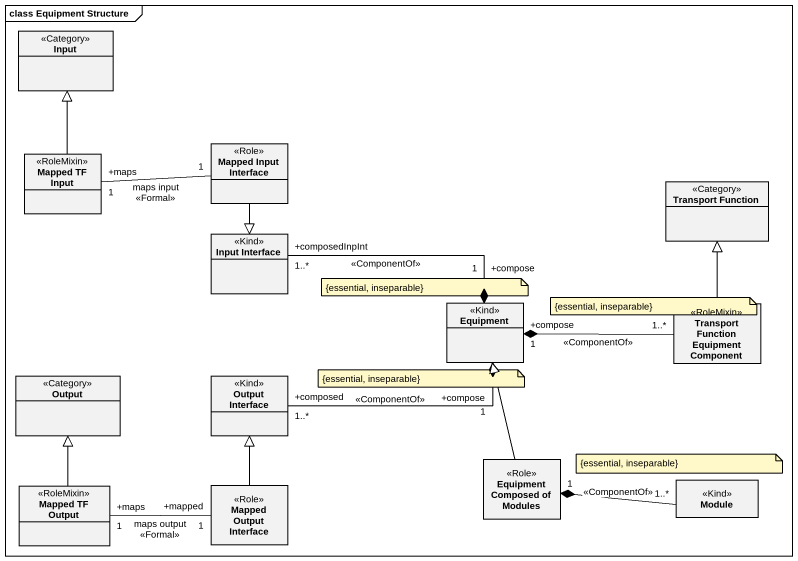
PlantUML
@startuml
mainframe class Equipment Structure
hide circle
hide empty members
class Input <<Category>>
class "Mapped TF Input" as Mapped_TF_Input <<RoleMixin>>
class "Mapped Input Interface" as Mapped_Input_Interface <<Role>>
class "Transport Function" as Transport_Function <<Category>>
class "Input Interface" as Input_Interface <<Kind>>
class Equipment <<Kind>>
class "Transport Function Equipment Component" as Transport_Function_2 <<RoleMixin>>
class Output <<Category>>
class "Output Interface" as Output_Interface <<Kind>>
class "Equipment Composed of Modules" as Equipment_Composed_of <<Role>>
class Module <<Kind>>
class "Mapped TF Output" as Mapped_TF_Output <<RoleMixin>>
class "Mapped Output Interface" as Mapped_Output_Interface <<Role>>
Mapped_TF_Input -up-|> Input
Mapped_Input_Interface "1" -left- "+maps\n1" Mapped_TF_Input : maps input\n<<Formal>>
Mapped_Input_Interface --|> Input_Interface
Equipment "+compose\n1" *-left- "+composedInpInt\n1..*" Input_Interface : <<ComponentOf>>
Equipment "+compose\n1" *-right- "1..*" Transport_Function_2 : <<ComponentOf>>
Equipment "+compose\n1" *-left- "+composed\n1..*" Output_Interface : <<ComponentOf>>
Transport_Function_2 -up-|> Transport_Function
Equipment_Composed_of -up-|> Equipment
Equipment_Composed_of "1" *-right- "1..*" Module : <<ComponentOf>>
Mapped_TF_Output -up-|> Output
Mapped_Output_Interface -up-|> Output_Interface
Mapped_Output_Interface "+mapped\n1" -left- "+maps\n1" Mapped_TF_Output : maps output\n<<Formal>>
note as N1
  {essential, inseparable}
end note
note as N2
  {essential, inseparable}
end note
note as N3
  {essential, inseparable}
end note
note as N4
  {essential, inseparable}
end note
@enduml
